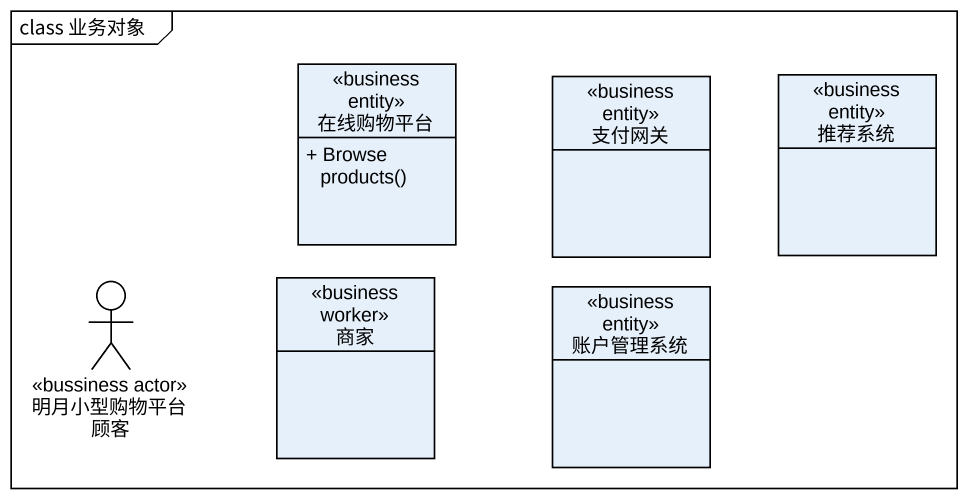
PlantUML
@startuml
mainframe class 业务对象
allowmixing
hide circle
hide empty members
skinparam classAttributeIconSize 0
class 在线购物平台 <<business entity>> {
  + Browse products()
}
class 支付网关 <<business entity>>
class 推荐系统 <<business entity>>
actor 明月小型购物平台顾客 <<bussiness actor>>
class 商家 <<business worker>>
class 账户管理系统 <<business entity>>
@enduml
